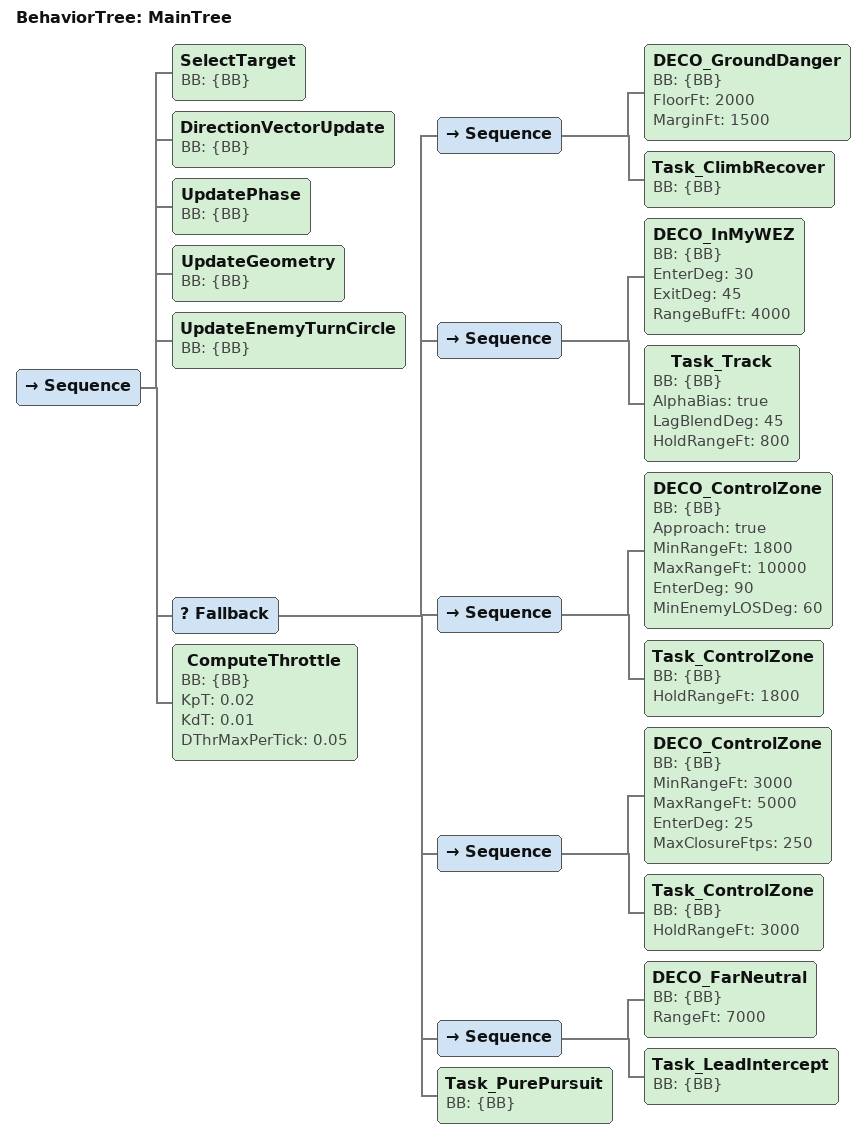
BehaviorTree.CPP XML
<?xml version="1.0" encoding="UTF-8"?>
<root main_tree_to_execute="MainTree">
  <BehaviorTree ID="MainTree">
    <Sequence>
      <SelectTarget          BB="{BB}"/>
      <DirectionVectorUpdate BB="{BB}"/>
      <UpdatePhase           BB="{BB}"/>
      <UpdateGeometry        BB="{BB}"/>
      <UpdateEnemyTurnCircle BB="{BB}"/>

      <Fallback>
        <Sequence>
          <!-- FloorFt / MarginFt 는 네가 조정한 값으로 -->
          <DECO_GroundDanger BB="{BB}" FloorFt="2000" MarginFt="1500"/>
          <Task_ClimbRecover BB="{BB}"/>
        </Sequence>

        <Sequence>
          <DECO_InMyWEZ BB="{BB}" EnterDeg="30" ExitDeg="45" RangeBufFt="4000"/>
          <Task_Track   BB="{BB}" AlphaBias="true" LagBlendDeg="45" HoldRangeFt="800"/>
        </Sequence>

        <Sequence>
          <DECO_ControlZone BB="{BB}" Approach="true" MinRangeFt="1800"
                            MaxRangeFt="10000" EnterDeg="90" MinEnemyLOSDeg="60"/>
          <Task_ControlZone BB="{BB}" HoldRangeFt="1800"/>
        </Sequence>

        <Sequence>
          <DECO_ControlZone BB="{BB}" MinRangeFt="3000" MaxRangeFt="5000"
                            EnterDeg="25" MaxClosureFtps="250"/>
          <Task_ControlZone BB="{BB}" HoldRangeFt="3000"/>
        </Sequence>

        <Sequence>
          <DECO_FarNeutral    BB="{BB}" RangeFt="7000"/>
          <Task_LeadIntercept BB="{BB}"/>
        </Sequence>

        <Task_PurePursuit BB="{BB}"/>
      </Fallback>

      <ComputeThrottle BB="{BB}" KpT="0.02" KdT="0.01" DThrMaxPerTick="0.05"/>
    </Sequence>
  </BehaviorTree>
</root>
